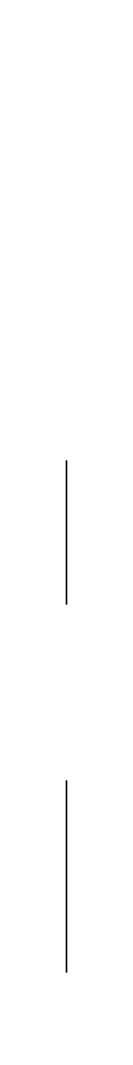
# Model space of a CAD drawing. Header units: millimetres. Extents: x 3 to 3, y 3 to 67.
import ezdxf

# ---------------------------------------------------------------- set-up
doc = ezdxf.new("R2010")
doc.units = ezdxf.units.MM
doc.layers.add('Default', color=18, linetype='Continuous', true_color=0x000000)

msp = doc.modelspace()

# ---------------------------------------------------------------- linework, layer by layer
at = {"layer": 'Default', "extrusion": (1, 0, 0)}
msp.add_lwpolyline([(67, -3), (40, -3), (40, 0), (30, 0), (30, -3), (3, -3), (3, -20), (15, -20), (15, -23), (25, -23), (25, -20), (45, -20), (45, -23), (55, -23), (55, -20), (67, -20)], close=True, dxfattribs=at)
at = {"layer": 'Default'}
for points in [[(3, 32.5), (3, 37.5)], [(3, 37.5), (3, 32.5)], [(3, 10.5), (3, 16.5)], [(3, 16.5), (3, 10.5)]]:
    msp.add_lwpolyline(points, dxfattribs=at)
at = {"layer": 'Default', "extrusion": (1, 0, 0)}
for points in [[(19.5, -12.25), (19.5, -11.75)], [(7.5, -11.75), (7.5, -12.25)]]:
    msp.add_lwpolyline(points, dxfattribs=at)
for centre, radius, start, end in [((37.5, -13, 3), 2, 270, 0), ((37.5, -13, 3), 2, 0, 90), ((32.5, -13, 3), 2, 180, 270), ((32.5, -13, 3), 2, 90, 180), ((16.5, -12.25, 3), 3, 270, 0), ((16.5, -11.75, 3), 3, 0, 90), ((10.5, -12.25, 3), 3, 180, 270), ((10.5, -11.75, 3), 3, 90, 180)]:
    msp.add_arc(centre, radius, start, end, dxfattribs=at)

doc.saveas('drawing.dxf')
